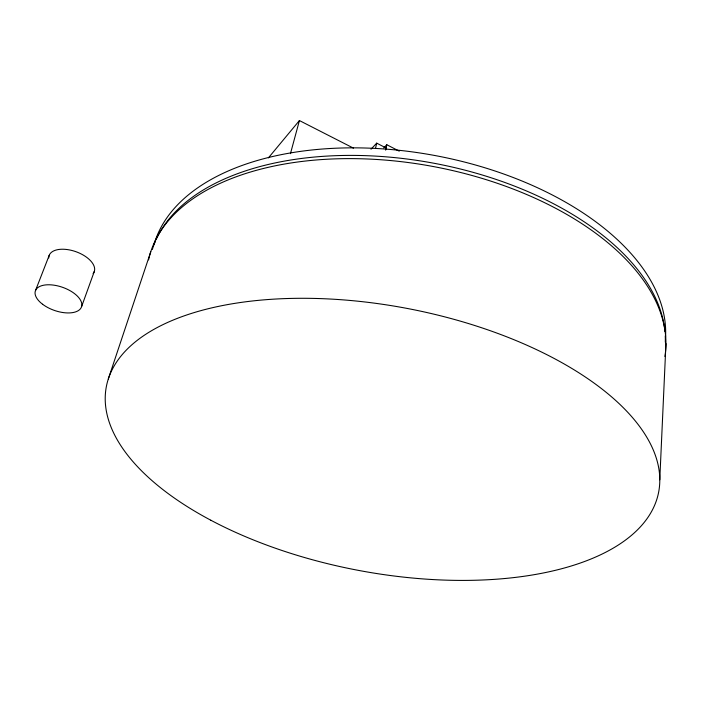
<?xml version="1.0" encoding="UTF-8"?>
<svg xmlns="http://www.w3.org/2000/svg" width="701" height="701" viewBox="0 0 701 701"><rect width="100%" height="100%" fill="white"/><g stroke="black" fill="none" stroke-linecap="round" stroke-linejoin="round"><path stroke-width="1.05" d="M659.772 479.808L665.95 343.578M385.638 150.128L386.803 144.739L399.255 151.162M375.517 148.489L376.7 143.144L386.102 147.99M290.442 153.668L299.415 120.554L353.462 148.139M108.304 378.978L150.776 251.703M81.596 306.6L94.372 271.243M35.471 290.626L49.219 255.313M268.395 157.891L299.415 120.554M370.995 149.217L376.7 143.144M383.789 147.911L386.803 144.739M148.577 259.905A262.673 146.211 10.6 0 1 433.288 166.531A262.673 146.211 10.6 0 1 664.907 356.476M152.327 249.486A261.42 146.097 10.6 0 1 155.201 241.661M156.016 239.795A261.42 146.097 10.6 0 1 430.931 162.693A261.42 146.097 10.6 0 1 664.969 331.564M665.267 335.858A261.42 146.097 10.6 0 1 665.31 342.202M154.115 244.29A260.413 146.711 10.6 0 1 433.682 155.298A260.413 146.711 10.6 0 1 665.494 337.935M48.763 257.994A23.948 12.565 19.6 0 1 75.752 251.633A23.948 12.565 19.6 0 1 93.102 273.618M210.799 520.212A281.145 133.216 10.8 0 0 656.898 499.094A281.145 133.216 10.8 0 0 279.787 298.819A281.145 133.216 10.8 0 0 210.799 520.212M42.612 304.269A24.412 12.259 19.2 0 0 81.29 307.415A24.412 12.259 19.2 0 0 51.445 284.886A24.412 12.259 19.2 0 0 42.612 304.269"/></g></svg>
